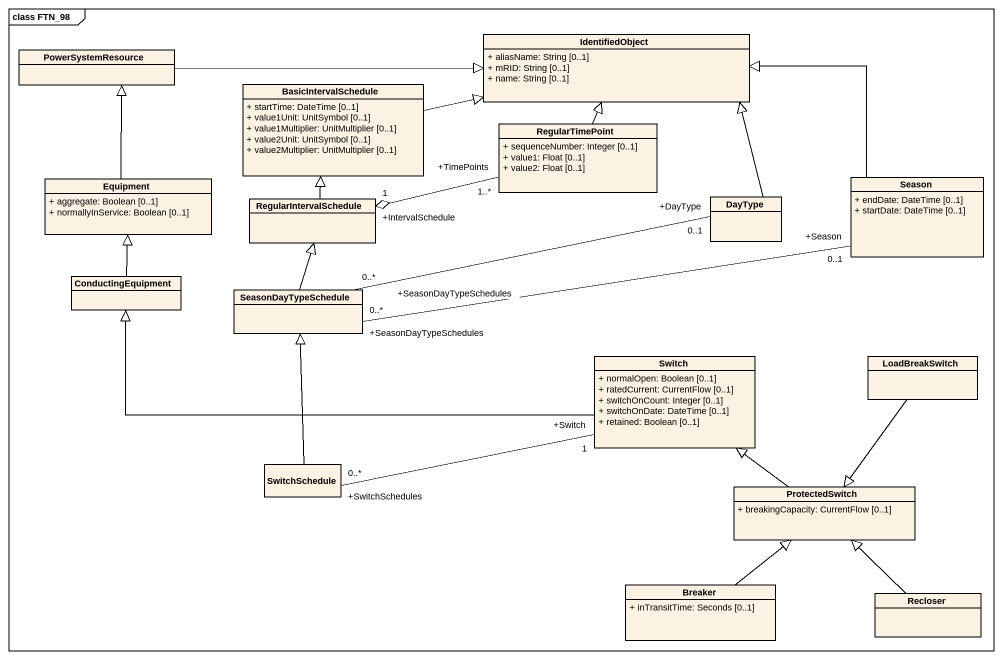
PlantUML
@startuml
mainframe class FTN_98
hide circle
hide empty members
skinparam classAttributeIconSize 0
class PowerSystemResource
class IdentifiedObject {
  + aliasName: String [0..1]
  + mRID: String [0..1]
  + name: String [0..1]
}
class BasicIntervalSchedule {
  + startTime: DateTime [0..1]
  + value1Unit: UnitSymbol [0..1]
  + value1Multiplier: UnitMultiplier [0..1]
  + value2Unit: UnitSymbol [0..1]
  + value2Multiplier: UnitMultiplier [0..1]
}
class RegularTimePoint {
  + sequenceNumber: Integer [0..1]
  + value1: Float [0..1]
  + value2: Float [0..1]
}
class Equipment {
  + aggregate: Boolean [0..1]
  + normallyInService: Boolean [0..1]
}
class RegularIntervalSchedule
class DayType
class Season {
  + endDate: DateTime [0..1]
  + startDate: DateTime [0..1]
}
class ConductingEquipment
class SeasonDayTypeSchedule
class Switch {
  + normalOpen: Boolean [0..1]
  + ratedCurrent: CurrentFlow [0..1]
  + switchOnCount: Integer [0..1]
  + switchOnDate: DateTime [0..1]
  + retained: Boolean [0..1]
}
class LoadBreakSwitch
class SwitchSchedule
class ProtectedSwitch {
  + breakingCapacity: CurrentFlow [0..1]
}
class Breaker {
  + inTransitTime: Seconds [0..1]
}
class Recloser
PowerSystemResource -right-|> IdentifiedObject
BasicIntervalSchedule -right-|> IdentifiedObject
RegularTimePoint -up-|> IdentifiedObject
Equipment -up-|> PowerSystemResource
RegularIntervalSchedule -up-|> BasicIntervalSchedule
RegularIntervalSchedule "+IntervalSchedule\n1" o-right- "+TimePoints\n1..*" RegularTimePoint
DayType -up-|> IdentifiedObject
DayType "+DayType\n0..1" -left- "+SeasonDayTypeSchedules\n0..*" SeasonDayTypeSchedule
Season -left-|> IdentifiedObject
Season "+Season\n0..1" -left- "+SeasonDayTypeSchedules\n0..*" SeasonDayTypeSchedule
ConductingEquipment -up-|> Equipment
SeasonDayTypeSchedule -up-|> RegularIntervalSchedule
Switch -left-|> ConductingEquipment
Switch "+Switch\n1" -left- "+SwitchSchedules\n0..*" SwitchSchedule
LoadBreakSwitch --|> ProtectedSwitch
SwitchSchedule -up-|> SeasonDayTypeSchedule
ProtectedSwitch -up-|> Switch
Breaker -up-|> ProtectedSwitch
Recloser -up-|> ProtectedSwitch
@enduml
